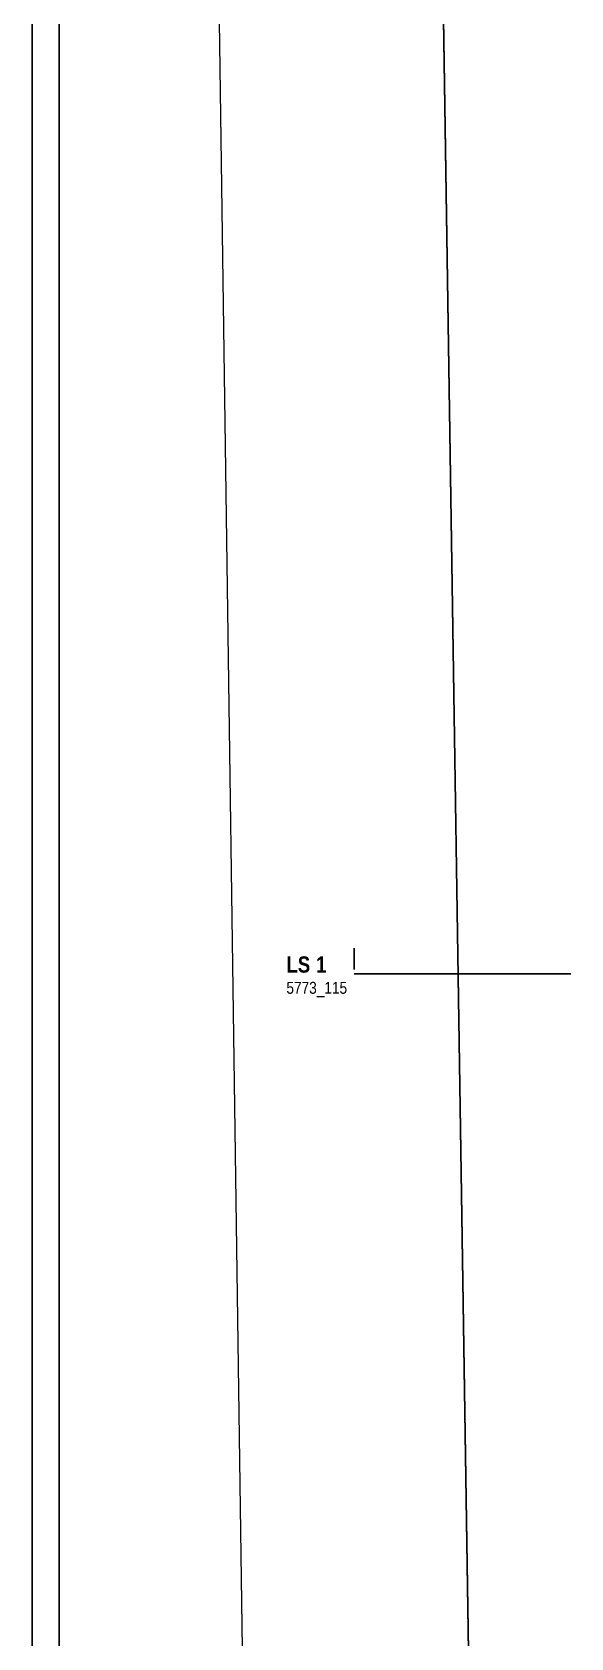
# Model space of a CAD drawing. Extents: x 885 to 2021, y 330 to 1122.
# Drawn here: x 886.4 to 985.9, y 550.1 to 846.7 of the extents above; entities that cross this region are included whole.
import ezdxf
from ezdxf.lldxf.tags import DXFTag

# ---------------------------------------------------------------- set-up
doc = ezdxf.new("R2010")
doc.units = 0
doc.layers.get('0').update_dxf_attribs({"lineweight": 25})
for name, color, linetype, lineweight in [('000 Kataster', 7, 'Continuous', 25), ('000-3 Kataster Parzellengrenzen', 7, 'Continuous', 25), ('200 Schnittlinien', 7, 'Continuous', 25)]:
    doc.layers.add(name, color=color, linetype=linetype, lineweight=lineweight)
doc.layers.add('GP_Kopf', color=7, linetype='Continuous', lineweight=25, true_color=0xffff80)
doc.styles.get("Standard").update_dxf_attribs({"font": 'arial.ttf'})
tags = doc.linetypes.add('Strich 6_1mm', pattern=[0.35, 0.3, -0.05]).pattern_tags.tags
tags[6:7] = [DXFTag(74, 4), DXFTag(75, 0), DXFTag(340, '0'), DXFTag(46, 1.0), DXFTag(50, 0.0), DXFTag(44, 0.0), DXFTag(45, 0.0)]
tags[4:5] = [DXFTag(74, 4), DXFTag(75, 0), DXFTag(340, '0'), DXFTag(46, 1.0), DXFTag(50, 0.0), DXFTag(44, 0.0), DXFTag(45, 0.0)]
tags = doc.linetypes.add('Strichpunkt 6_2_2mm Schnitt', pattern=[0.5, 0.3, -0.1, 0, -0.1]).pattern_tags.tags
tags[10:11] = [DXFTag(74, 4), DXFTag(75, 0), DXFTag(340, '0'), DXFTag(46, 1.0), DXFTag(50, 0.0), DXFTag(44, 0.0), DXFTag(45, 0.0)]
tags[8:9] = [DXFTag(74, 4), DXFTag(75, 0), DXFTag(340, '0'), DXFTag(46, 1.0), DXFTag(50, 0.0), DXFTag(44, 0.0), DXFTag(45, 0.0)]
tags[6:7] = [DXFTag(74, 4), DXFTag(75, 0), DXFTag(340, '0'), DXFTag(46, 1.0), DXFTag(50, 0.0), DXFTag(44, 0.0), DXFTag(45, 0.0)]
tags[4:5] = [DXFTag(74, 4), DXFTag(75, 0), DXFTag(340, '0'), DXFTag(46, 1.0), DXFTag(50, 0.0), DXFTag(44, 0.0), DXFTag(45, 0.0)]

# ---------------------------------------------------------------- blocks, each defined once
blk = doc.blocks.new('Polygon-A0T8DIMLAL', base_point=(891.37, 366.97))
at = {"color": 0, "linetype": 'ByBlock', "lineweight": -2, "ltscale": 0.25}
blk.add_line((891.37, 366.97), (891.37, 951.03), dxfattribs=at)
blk = doc.blocks.new('Polygon-A0T8DIMNAL', base_point=(886.37, 361.97))
at = {"color": 0, "linetype": 'ByBlock', "lineweight": -2, "ltscale": 0.25}
blk.add_line((886.37, 361.97), (886.37, 955.97), dxfattribs=at)
blk = doc.blocks.new('Referenz-A0T8DINEAL', base_point=(896.59, 372.19))
at = {"layer": '000 Kataster', "color": 0, "linetype": 'Continuous', "lineweight": 13, "ltscale": 0.0169}
for p, q in [((920.72, 861.27), (925.3, 538.57)), ((920.72, 861.27), (925.3, 538.57)), ((962.14, 860.66), (967.16, 535.1)), ((967.16, 535.1), (962.14, 860.66))]:
    blk.add_line(p, q, dxfattribs=at)
at = {"layer": '000 Kataster', "color": 0, "linetype": 'Strich 6_1mm', "lineweight": 13, "ltscale": 0.002197}
blk.add_line((962.14, 860.66), (967.16, 535.1), dxfattribs=at)
at = {"layer": '000-3 Kataster Parzellengrenzen', "color": 0, "linetype": 'Continuous', "lineweight": -2, "ltscale": 0.0625}
for p, q in [((962.14, 860.66), (967.16, 535.1)), ((967.16, 535.1), (962.14, 860.66))]:
    blk.add_line(p, q, dxfattribs=at)
at = {"layer": '200 Schnittlinien', "color": 0, "lineweight": -2}
blk.add_line((945.86, 673.54), (945.86, 677.54), dxfattribs=at)
at = {"layer": '200 Schnittlinien', "color": 0, "linetype": 'Strichpunkt 6_2_2mm Schnitt', "lineweight": -2, "ltscale": 0.0625}
blk.add_line((945.86, 672.74), (985.86, 672.74), dxfattribs=at)
at = {"layer": '200 Schnittlinien', "color": 0, "linetype": 'Continuous', "lineweight": 13, "ltscale": 0.002197, "attachment_point": 1}
for s, insert, char_height in [('{\\fArial Narrow|b1|i0;LS}', (933.33, 675.99), 3), ('{\\fArial Narrow|b1|i0;1}', (938.8, 675.99), 3), ('{\\fArial Narrow;5773_115}', (933.33, 671.29), 2.2)]:
    blk.add_mtext(s, dxfattribs=dict(at, insert=insert, char_height=char_height))

msp = doc.modelspace()

# ---------------------------------------------------------------- block references
at = {"color": 8, "lineweight": 25, "ltscale": 0.25, "true_color": 0x808080}
msp.add_blockref('Referenz-A0T8DINEAL', (896.59, 372.19), dxfattribs=at)
at = {"layer": 'GP_Kopf', "ltscale": 0.25}
for name, p in [('Polygon-A0T8DIMNAL', (886.37, 361.97)), ('Polygon-A0T8DIMLAL', (891.37, 366.97))]:
    msp.add_blockref(name, p, dxfattribs=at)

doc.saveas('drawing.dxf')
